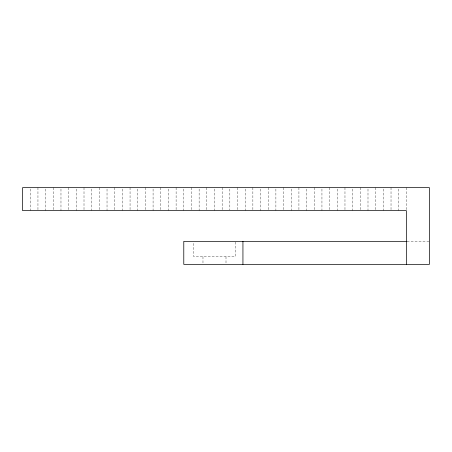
<?xml version="1.0" encoding="UTF-8"?>
<svg xmlns="http://www.w3.org/2000/svg" width="452" height="452" viewBox="0 0 452 452"><rect width="100%" height="100%" fill="white"/><g stroke="black" fill="none" stroke-linecap="round" stroke-linejoin="round"><path stroke-width="0.34" stroke-dasharray="2.26 1.69" d="M407.071 241.351L429.4 241.351M406.376 187.625L406.376 209.954M398.698 189.021L398.698 210.649M391.025 187.625L391.025 209.954M383.347 189.021L383.347 210.649M375.674 187.625L375.674 209.954M367.996 189.021L367.996 210.649M360.323 187.625L360.323 209.954M352.645 189.021L352.645 210.649M344.972 187.625L344.972 209.954M337.294 189.021L337.294 210.649M329.621 187.625L329.621 209.954M321.943 189.021L321.943 210.649M314.27 187.625L314.27 209.954M306.592 189.021L306.592 210.649M298.919 187.625L298.919 209.954M291.241 189.021L291.241 210.649M283.568 187.625L283.568 209.954M275.889 189.021L275.889 210.649M268.217 187.625L268.217 209.954M260.538 189.021L260.538 210.649M252.866 187.625L252.866 209.954M245.187 189.021L245.187 210.649M237.515 187.625L237.515 209.954M235.209 242.046L235.209 256.702L193.761 256.702L193.761 242.046M229.836 189.021L229.836 209.954M226 256.702L226 262.979M222.164 187.625L222.164 209.954M214.485 189.021L214.485 210.649M206.813 187.625L206.813 209.954M202.976 256.702L202.976 262.979M199.134 189.021L199.134 210.649M191.462 187.625L191.462 209.954M183.783 189.021L183.783 210.649M176.11 187.625L176.11 209.954M168.432 189.021L168.432 210.649M160.759 187.625L160.759 209.954M153.081 189.021L153.081 210.649M145.408 187.625L145.408 209.954M137.73 189.021L137.73 210.649M130.057 187.625L130.057 209.954M122.379 189.021L122.379 210.649M114.706 187.625L114.706 209.954M107.028 189.021L107.028 210.649M99.355 187.625L99.355 209.954M91.677 189.021L91.677 210.649M84.004 187.625L84.004 209.954M76.326 189.021L76.326 210.649M68.653 187.625L68.653 209.954M60.975 189.021L60.975 210.649M53.302 187.625L53.302 209.954M45.624 189.021L45.624 210.649M37.951 187.625L37.951 209.954M30.273 188.976L30.273 210.649"/><path stroke-width="0.68" d="M406.885 241.351L183.783 241.351L183.783 264.375L429.4 264.375L429.4 187.625L22.6 187.625L22.6 210.649L406.376 210.649L406.376 264.375M242.939 241.351L242.939 264.375"/></g></svg>
